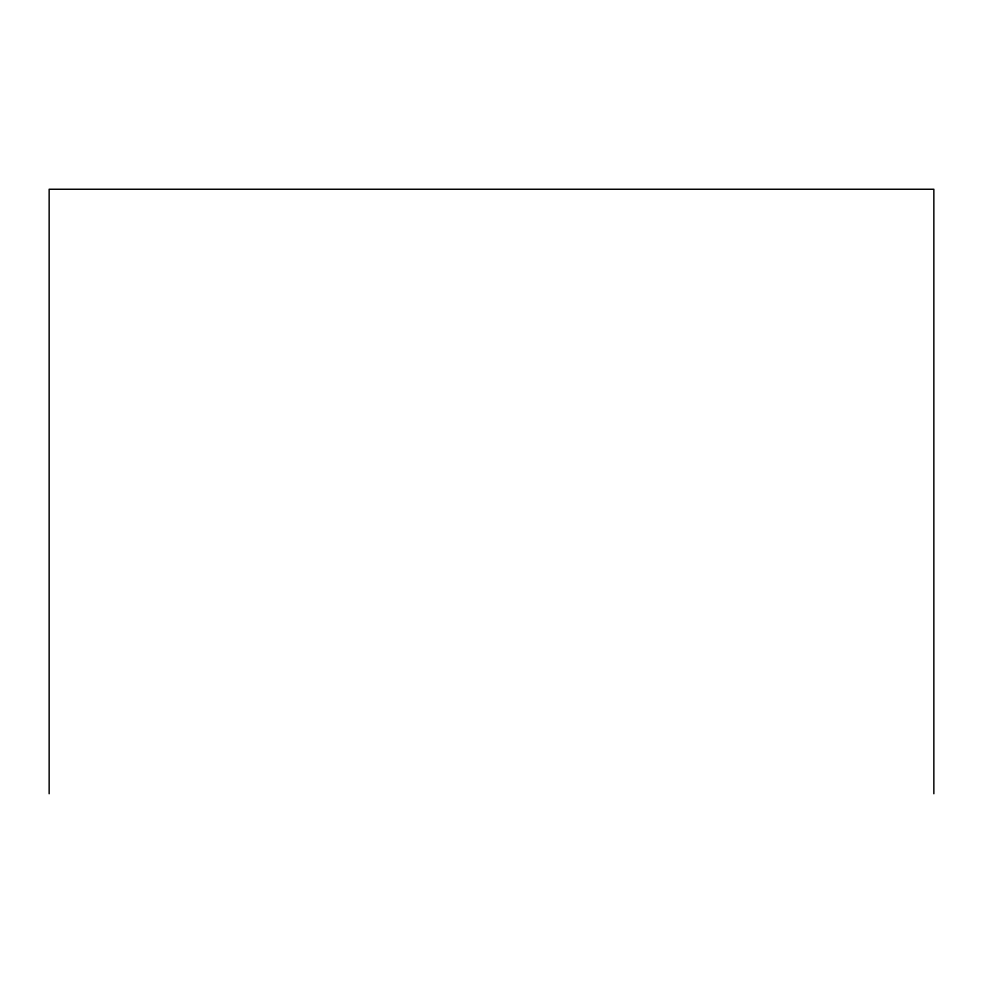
<?xml version="1.0" encoding="UTF-8"?>
<svg xmlns="http://www.w3.org/2000/svg" width="983" height="983" viewBox="0 0 983 983"><rect width="100%" height="100%" fill="white"/><g stroke="black" fill="none" stroke-linecap="round" stroke-linejoin="round"><path stroke-width="1.47" d="M933.85 793.748L933.85 189.252L49.15 189.252L49.15 793.748"/></g></svg>
